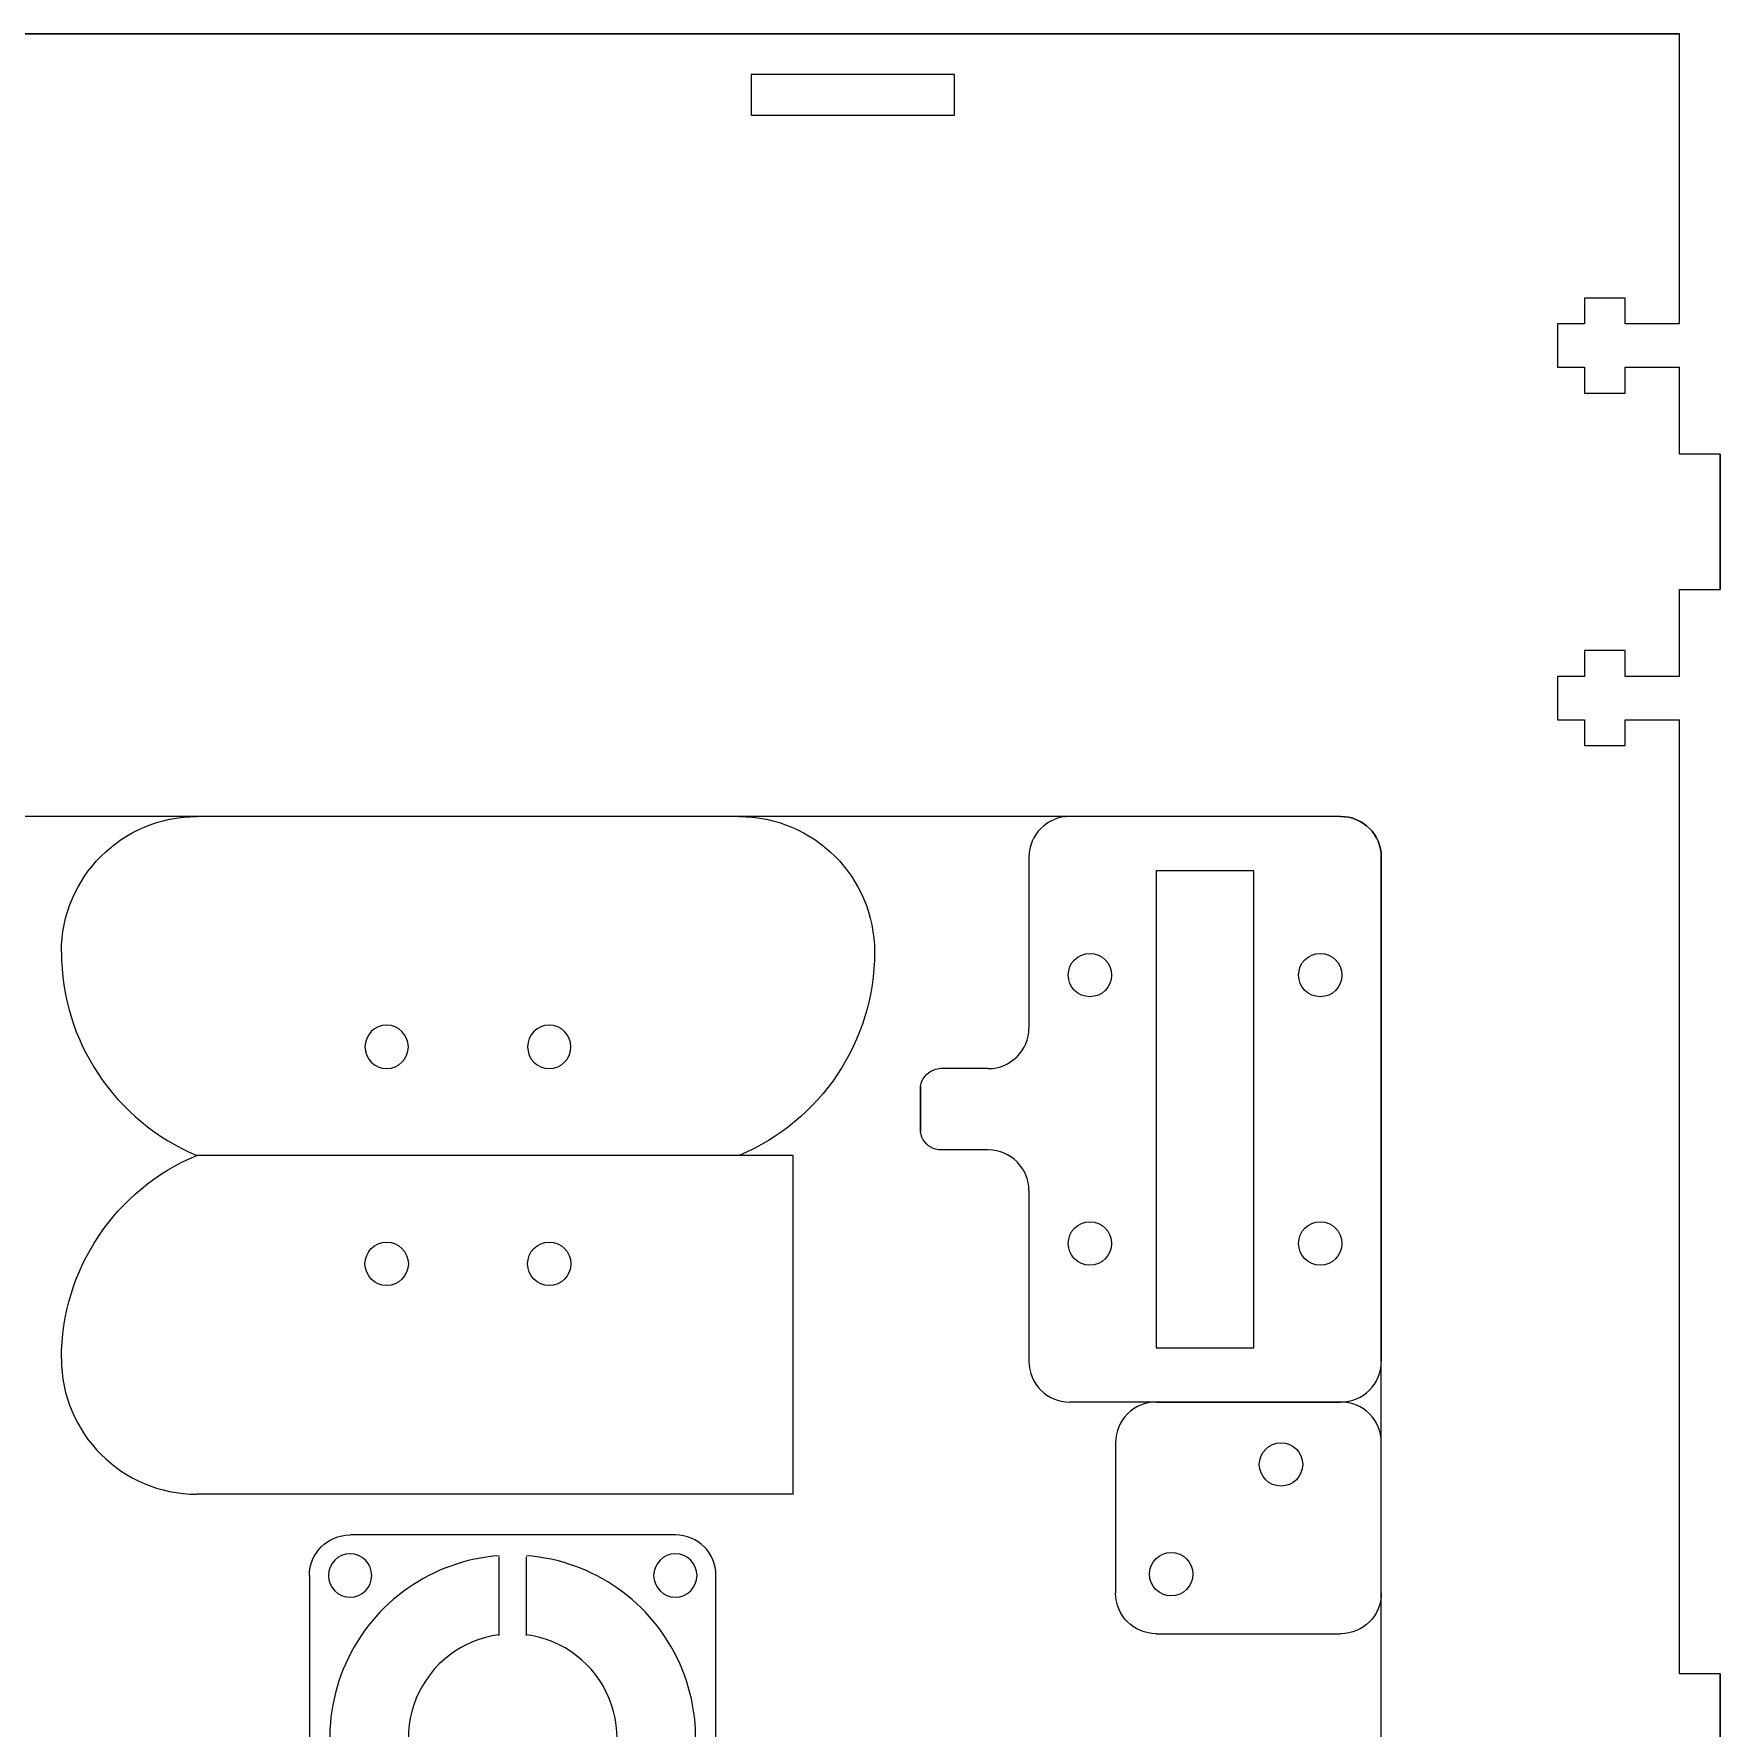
# Model space of a CAD drawing. Header units: millimetres. Extents: x -2 to 796, y -3 to 474.
# Drawn here: x 671 to 795.5, y 149 to 274 of the extents above; entities that cross this region are included whole.
import ezdxf

# ---------------------------------------------------------------- set-up
doc = ezdxf.new("R2010")
doc.units = ezdxf.units.MM
doc.layers.get('0').update_dxf_attribs({"color": 13, "true_color": 0xff5454})

# ---------------------------------------------------------------- blocks, each defined once
blk = doc.blocks.new('_#47')
for p, q in [((3, 3, 274), (200.01, 3, 274)), ((175.01, 3, 216.26), (53.01, 3, 216.26)), ((146.51, 3, 271), (131.51, 3, 271)), ((131.51, 3, 271), (131.51, 3, 268)), ((131.51, 3, 268), (146.51, 3, 268)), ((131.51, 0, 271), (131.51, 3, 271)), ((131.51, 0, 268), (131.51, 3, 268)), ((146.51, 3, 268), (146.51, 3, 271)), ((146.51, 0, 268), (146.51, 3, 268)), ((146.51, 0, 271), (146.51, 3, 271)), ((175.01, 0, 216.26), (175.01, 3, 216.26)), ((175.4, 0, 216.24), (175.4, 3, 216.24)), ((175.79, 0, 216.16), (175.79, 3, 216.16)), ((176.16, 0, 216.03), (176.16, 3, 216.03)), ((176.51, 0, 215.86), (176.51, 3, 215.86)), ((176.84, 0, 215.64), (176.84, 3, 215.64)), ((177.13, 0, 215.38), (177.13, 3, 215.38)), ((177.39, 0, 215.09), (177.39, 3, 215.09)), ((177.61, 0, 214.76), (177.61, 3, 214.76)), ((177.78, 0, 214.41), (177.78, 3, 214.41)), ((177.91, 0, 214.04), (177.91, 3, 214.04)), ((177.99, 0, 213.65), (177.99, 3, 213.65)), ((178.01, 3, 89.26), (178.01, 3, 213.26)), ((178.01, 0, 213.26), (178.01, 3, 213.26)), ((193.01, 3, 252.6), (191.01, 3, 252.6)), ((191.01, 3, 252.6), (191.01, 3, 249.4)), ((191.01, 3, 249.4), (193.01, 3, 249.4)), ((193.01, 3, 226.6), (191.01, 3, 226.6)), ((191.01, 3, 226.6), (191.01, 3, 223.4)), ((191.01, 3, 223.4), (193.01, 3, 223.4)), ((191.01, 0, 249.4), (191.01, 3, 249.4)), ((191.01, 0, 252.6), (191.01, 3, 252.6)), ((191.01, 0, 223.4), (191.01, 3, 223.4)), ((191.01, 0, 226.6), (191.01, 3, 226.6)), ((196.01, 3, 254.5), (193.01, 3, 254.5)), ((193.01, 3, 254.5), (193.01, 3, 252.6)), ((193.01, 3, 249.4), (193.01, 3, 247.5)), ((193.01, 3, 247.5), (196.01, 3, 247.5)), ((196.01, 3, 228.5), (193.01, 3, 228.5)), ((193.01, 3, 228.5), (193.01, 3, 226.6)), ((193.01, 3, 223.4), (193.01, 3, 221.5)), ((193.01, 3, 221.5), (196.01, 3, 221.5)), ((193.01, 0, 252.6), (193.01, 3, 252.6)), ((193.01, 0, 254.5), (193.01, 3, 254.5)), ((193.01, 0, 247.5), (193.01, 3, 247.5)), ((193.01, 0, 249.4), (193.01, 3, 249.4)), ((193.01, 0, 221.5), (193.01, 3, 221.5)), ((193.01, 0, 228.5), (193.01, 3, 228.5)), ((193.01, 0, 226.6), (193.01, 3, 226.6)), ((193.01, 0, 223.4), (193.01, 3, 223.4)), ((200.01, 3, 252.6), (196.01, 3, 252.6)), ((196.01, 3, 252.6), (196.01, 3, 254.5)), ((196.01, 3, 247.5), (196.01, 3, 249.4)), ((196.01, 3, 249.4), (200.01, 3, 249.4)), ((200.01, 3, 226.6), (196.01, 3, 226.6)), ((196.01, 3, 226.6), (196.01, 3, 228.5)), ((196.01, 3, 221.5), (196.01, 3, 223.4)), ((196.01, 3, 223.4), (200.01, 3, 223.4)), ((196.01, 0, 249.4), (196.01, 3, 249.4)), ((196.01, 0, 247.5), (196.01, 3, 247.5)), ((196.01, 0, 252.6), (196.01, 3, 252.6)), ((196.01, 0, 254.5), (196.01, 3, 254.5)), ((196.01, 0, 228.5), (196.01, 3, 228.5)), ((196.01, 0, 221.5), (196.01, 3, 221.5)), ((196.01, 0, 223.4), (196.01, 3, 223.4)), ((196.01, 0, 226.6), (196.01, 3, 226.6)), ((203.01, 3, 243), (200.01, 3, 243)), ((200.01, 0, 243), (200.01, 3, 243)), ((200.01, 3, 252.6), (200.01, 3, 274)), ((200.01, 3, 243), (200.01, 3, 249.4)), ((200.01, 3, 233), (203.01, 3, 233)), ((200.01, 3, 226.6), (200.01, 3, 233)), ((200.01, 3, 153), (200.01, 3, 223.4)), ((203.01, 3, 153), (200.01, 3, 153)), ((200.01, 0, 252.6), (200.01, 3, 252.6)), ((200.01, 0, 274), (200.01, 3, 274)), ((200.01, 0, 249.4), (200.01, 3, 249.4)), ((200.01, 0, 233), (200.01, 3, 233)), ((200.01, 0, 226.6), (200.01, 3, 226.6)), ((200.01, 0, 153), (200.01, 3, 153)), ((200.01, 0, 223.4), (200.01, 3, 223.4)), ((203.01, 0, 243), (203.01, 3, 243)), ((203.01, 0, 233), (203.01, 3, 233)), ((203.01, 3, 243), (203.01, 3, 233)), ((203.01, 3, 153), (203.01, 3, 138)), ((203.01, 0, 153), (203.01, 3, 153)), ((200.01, 0, 274), (3, 0, 274)), ((175.01, 0, 216.26), (53.01, 0, 216.26)), ((146.51, 0, 271), (131.51, 0, 271)), ((131.51, 0, 268), (146.51, 0, 268)), ((131.51, 0, 271), (131.51, 0, 268)), ((146.51, 0, 268), (146.51, 0, 271)), ((178.01, 0, 89.26), (178.01, 0, 213.26)), ((191.01, 0, 252.6), (191.01, 0, 249.4)), ((193.01, 0, 252.6), (191.01, 0, 252.6)), ((191.01, 0, 249.4), (193.01, 0, 249.4)), ((191.01, 0, 226.6), (191.01, 0, 223.4)), ((193.01, 0, 226.6), (191.01, 0, 226.6)), ((191.01, 0, 223.4), (193.01, 0, 223.4)), ((193.01, 0, 254.5), (193.01, 0, 252.6)), ((193.01, 0, 249.4), (193.01, 0, 247.5)), ((193.01, 0, 247.5), (196.01, 0, 247.5)), ((196.01, 0, 254.5), (193.01, 0, 254.5)), ((193.01, 0, 221.5), (196.01, 0, 221.5)), ((196.01, 0, 228.5), (193.01, 0, 228.5)), ((193.01, 0, 228.5), (193.01, 0, 226.6)), ((193.01, 0, 223.4), (193.01, 0, 221.5)), ((196.01, 0, 247.5), (196.01, 0, 249.4)), ((200.01, 0, 252.6), (196.01, 0, 252.6)), ((196.01, 0, 249.4), (200.01, 0, 249.4)), ((196.01, 0, 252.6), (196.01, 0, 254.5)), ((196.01, 0, 223.4), (200.01, 0, 223.4)), ((200.01, 0, 226.6), (196.01, 0, 226.6)), ((196.01, 0, 226.6), (196.01, 0, 228.5)), ((196.01, 0, 221.5), (196.01, 0, 223.4)), ((203.01, 0, 243), (200.01, 0, 243)), ((200.01, 0, 252.6), (200.01, 0, 274)), ((200.01, 0, 243), (200.01, 0, 249.4)), ((200.01, 0, 233), (203.01, 0, 233)), ((200.01, 0, 153), (200.01, 0, 223.4)), ((203.01, 0, 153), (200.01, 0, 153)), ((200.01, 0, 226.6), (200.01, 0, 233)), ((203.01, 0, 233), (203.01, 0, 243)), ((203.01, 0, 138), (203.01, 0, 153))]:
    blk.add_line(p, q)
at = {"extrusion": (0, 1, 0)}
for centre in [(-175.01, 213.26, 3), (-175.01, 213.26, 0)]:
    blk.add_arc(centre, 3, 90, 180, dxfattribs=at)
blk = doc.blocks.new('_#4')
for p, q in [((3, 25, 10), (0, 25, 10)), ((0, 25, 10), (0, 25, 50)), ((3, 25, 50), (0, 25, 50)), ((3, 25, 10), (3, 25, 50)), ((3, 24.32, 51.44), (0, 24.32, 51.44)), ((3, 24.32, 8.56), (0, 24.32, 8.56)), ((3, 23.5, 52.8), (0, 23.5, 52.8)), ((3, 23.5, 7.2), (0, 23.5, 7.2)), ((3, 22.55, 54.08), (0, 22.55, 54.08)), ((3, 22.55, 5.92), (0, 22.55, 5.92)), ((3, 21.47, 55.26), (0, 21.47, 55.26)), ((3, 21.47, 4.74), (0, 21.47, 4.74)), ((3, 20.29, 56.32), (0, 20.29, 56.32)), ((3, 20.29, 3.68), (0, 20.29, 3.68)), ((3, 19.01, 57.27), (0, 19.01, 57.27)), ((3, 19.01, 2.73), (0, 19.01, 2.73)), ((0, 18.6, 24), (3, 18.6, 24)), ((0, 18.6, 36), (3, 18.6, 36)), ((0, 18.55, 24.41), (3, 18.55, 24.41)), ((0, 18.55, 23.59), (3, 18.55, 23.59)), ((0, 18.55, 35.59), (3, 18.55, 35.59)), ((0, 18.55, 36.41), (3, 18.55, 36.41)), ((0, 18.39, 23.2), (3, 18.39, 23.2)), ((0, 18.39, 24.8), (3, 18.39, 24.8)), ((0, 18.39, 36.8), (3, 18.39, 36.8)), ((0, 18.39, 35.2), (3, 18.39, 35.2)), ((0, 18.13, 22.87), (3, 18.13, 22.87)), ((0, 18.13, 25.13), (3, 18.13, 25.13)), ((0, 18.13, 37.13), (3, 18.13, 37.13)), ((0, 18.13, 34.87), (3, 18.13, 34.87)), ((0, 17.8, 22.61), (3, 17.8, 22.61)), ((0, 17.8, 25.39), (3, 17.8, 25.39)), ((0, 17.8, 37.39), (3, 17.8, 37.39)), ((0, 17.8, 34.61), (3, 17.8, 34.61)), ((3, 17.65, 58.09), (0, 17.65, 58.09)), ((3, 17.65, 1.91), (0, 17.65, 1.91)), ((0, 17.41, 22.45), (3, 17.41, 22.45)), ((0, 17.41, 25.55), (3, 17.41, 25.55)), ((0, 17.41, 37.55), (3, 17.41, 37.55)), ((0, 17.41, 34.45), (3, 17.41, 34.45)), ((0, 17, 25.6), (3, 17, 25.6)), ((0, 17, 22.4), (3, 17, 22.4)), ((0, 17, 37.6), (3, 17, 37.6)), ((0, 17, 34.4), (3, 17, 34.4)), ((0, 16.59, 25.55), (3, 16.59, 25.55)), ((0, 16.59, 22.45), (3, 16.59, 22.45)), ((0, 16.59, 37.55), (3, 16.59, 37.55)), ((0, 16.59, 34.45), (3, 16.59, 34.45)), ((3, 16.21, 58.77), (0, 16.21, 58.77)), ((3, 16.21, 1.23), (0, 16.21, 1.23)), ((0, 16.2, 22.61), (3, 16.2, 22.61)), ((0, 16.2, 25.39), (3, 16.2, 25.39)), ((0, 16.2, 37.39), (3, 16.2, 37.39)), ((0, 16.2, 34.61), (3, 16.2, 34.61)), ((0, 15.87, 22.87), (3, 15.87, 22.87)), ((0, 15.87, 25.13), (3, 15.87, 25.13)), ((0, 15.87, 37.13), (3, 15.87, 37.13)), ((0, 15.87, 34.87), (3, 15.87, 34.87)), ((0, 15.61, 23.2), (3, 15.61, 23.2)), ((0, 15.61, 24.8), (3, 15.61, 24.8)), ((0, 15.61, 36.8), (3, 15.61, 36.8)), ((0, 15.61, 35.2), (3, 15.61, 35.2)), ((0, 15.45, 23.59), (3, 15.45, 23.59)), ((0, 15.45, 24.41), (3, 15.45, 24.41)), ((0, 15.45, 35.59), (3, 15.45, 35.59)), ((0, 15.45, 36.41), (3, 15.45, 36.41)), ((0, 15.4, 24), (3, 15.4, 24)), ((0, 15.4, 36), (3, 15.4, 36)), ((3, 14.71, 59.3), (0, 14.71, 59.3)), ((3, 14.71, 0.7), (0, 14.71, 0.7)), ((3, 13.16, 59.69), (0, 13.16, 59.69)), ((3, 13.16, 0.31), (0, 13.16, 0.31)), ((3, 11.59, 59.92), (0, 11.59, 59.92)), ((3, 11.59, 0.08), (0, 11.59, 0.08)), ((3, 10), (0, 10)), ((3, 10, 60), (0, 10, 60)), ((3, 8.69, 59.91), (0, 8.69, 59.91)), ((3, 8.69, 0.09), (0, 8.69, 0.09)), ((3, 7.41, 59.66), (0, 7.41, 59.66)), ((3, 7.41, 0.34), (0, 7.41, 0.34)), ((3, 6.17, 59.24), (0, 6.17, 59.24)), ((3, 6.17, 0.76), (0, 6.17, 0.76)), ((3, 5, 58.66), (0, 5, 58.66)), ((3, 5, 1.34), (0, 5, 1.34)), ((3, 3.91, 57.93), (0, 3.91, 57.93)), ((3, 3.91, 2.07), (0, 3.91, 2.07)), ((3, 2.93, 57.07), (0, 2.93, 57.07)), ((3, 2.93, 2.93), (0, 2.93, 2.93)), ((3, 2.07, 56.09), (0, 2.07, 56.09)), ((3, 2.07, 3.91), (0, 2.07, 3.91)), ((3, 1.34, 55), (0, 1.34, 55)), ((3, 1.34, 5), (0, 1.34, 5)), ((3, 0.76, 53.83), (0, 0.76, 53.83)), ((3, 0.76, 6.17), (0, 0.76, 6.17)), ((3, 0.34, 52.59), (0, 0.34, 52.59)), ((3, 0.34, 7.41), (0, 0.34, 7.41)), ((3, 0.09, 51.31), (0, 0.09, 51.31)), ((3, 0.09, 8.69), (0, 0.09, 8.69)), ((0, 0, 10), (0, 0, 50)), ((3, 0, 10), (0, 0, 10)), ((3, 0, 50), (0, 0, 50)), ((3, 0, 10), (3, 0, 50))]:
    blk.add_line(p, q)
at = {"extrusion": (1, 1.88692e-31, 7.0421e-31)}
for centre in [(17, 36), (17, 24)]:
    blk.add_circle(centre, 1.6, dxfattribs=at)
at = {"extrusion": (1, 0, 0)}
blk.add_circle((17, 24, 3), 1.6, dxfattribs=at)
at = {"extrusion": (1, 0, 7.5477e-31)}
blk.add_circle((17, 36, 3), 1.6, dxfattribs=at)
at = {"extrusion": (1, 0, 0)}
for centre, radius, start, end in [((10, 16.25), 16.25, 270, 337.3801), ((10, 16.25, 3), 16.25, 270, 337.3801), ((10, 10), 10, 180, 270), ((10, 50), 10, 90, 180), ((10, 50, 3), 10, 90, 180), ((10, 10, 3), 10, 180, 270)]:
    blk.add_arc(centre, radius, start, end, dxfattribs=at)
at = {"extrusion": (-1, 0, 0)}
for centre in [(-10, 43.75), (-10, 43.75, -3)]:
    blk.add_arc(centre, 16.25, 90, 157.3801, dxfattribs=at)
blk = doc.blocks.new('_#19')
for p, q in [((3, 25, 44), (0, 25, 44)), ((0, 0), (0, 25)), ((3, 25), (0, 25)), ((0, 25), (0, 25, 44)), ((3, 0), (3, 25)), ((3, 25), (3, 25, 44)), ((3, 24.32, 45.44), (0, 24.32, 45.44)), ((3, 23.5, 46.8), (0, 23.5, 46.8)), ((3, 22.55, 48.08), (0, 22.55, 48.08)), ((3, 21.47, 49.26), (0, 21.47, 49.26)), ((3, 20.29, 50.32), (0, 20.29, 50.32)), ((3, 19.01, 51.27), (0, 19.01, 51.27)), ((0, 18.6, 30), (3, 18.6, 30)), ((0, 18.6, 18), (3, 18.6, 18)), ((0, 18.55, 30.41), (3, 18.55, 30.41)), ((0, 18.55, 29.59), (3, 18.55, 29.59)), ((0, 18.55, 17.59), (3, 18.55, 17.59)), ((0, 18.55, 18.41), (3, 18.55, 18.41)), ((0, 18.39, 30.8), (3, 18.39, 30.8)), ((0, 18.39, 29.2), (3, 18.39, 29.2)), ((0, 18.39, 17.2), (3, 18.39, 17.2)), ((0, 18.39, 18.8), (3, 18.39, 18.8)), ((0, 18.13, 31.13), (3, 18.13, 31.13)), ((0, 18.13, 28.87), (3, 18.13, 28.87)), ((0, 18.13, 16.87), (3, 18.13, 16.87)), ((0, 18.13, 19.13), (3, 18.13, 19.13)), ((0, 17.8, 31.39), (3, 17.8, 31.39)), ((0, 17.8, 28.61), (3, 17.8, 28.61)), ((0, 17.8, 16.61), (3, 17.8, 16.61)), ((0, 17.8, 19.39), (3, 17.8, 19.39)), ((3, 17.65, 52.09), (0, 17.65, 52.09)), ((0, 17.41, 31.55), (3, 17.41, 31.55)), ((0, 17.41, 28.45), (3, 17.41, 28.45)), ((0, 17.41, 16.45), (3, 17.41, 16.45)), ((0, 17.41, 19.55), (3, 17.41, 19.55)), ((0, 17, 31.6), (3, 17, 31.6)), ((0, 17, 28.4), (3, 17, 28.4)), ((0, 17, 19.6), (3, 17, 19.6)), ((0, 17, 16.4), (3, 17, 16.4)), ((0, 16.59, 28.45), (3, 16.59, 28.45)), ((0, 16.59, 31.55), (3, 16.59, 31.55)), ((0, 16.59, 16.45), (3, 16.59, 16.45)), ((0, 16.59, 19.55), (3, 16.59, 19.55)), ((3, 16.21, 52.77), (0, 16.21, 52.77)), ((0, 16.2, 31.39), (3, 16.2, 31.39)), ((0, 16.2, 28.61), (3, 16.2, 28.61)), ((0, 16.2, 16.61), (3, 16.2, 16.61)), ((0, 16.2, 19.39), (3, 16.2, 19.39)), ((0, 15.87, 31.13), (3, 15.87, 31.13)), ((0, 15.87, 28.87), (3, 15.87, 28.87)), ((0, 15.87, 16.87), (3, 15.87, 16.87)), ((0, 15.87, 19.13), (3, 15.87, 19.13)), ((0, 15.61, 30.8), (3, 15.61, 30.8)), ((0, 15.61, 29.2), (3, 15.61, 29.2)), ((0, 15.61, 17.2), (3, 15.61, 17.2)), ((0, 15.61, 18.8), (3, 15.61, 18.8)), ((0, 15.45, 29.59), (3, 15.45, 29.59)), ((0, 15.45, 30.41), (3, 15.45, 30.41)), ((0, 15.45, 18.41), (3, 15.45, 18.41)), ((0, 15.45, 17.59), (3, 15.45, 17.59)), ((0, 15.4, 30), (3, 15.4, 30)), ((0, 15.4, 18), (3, 15.4, 18)), ((3, 14.71, 53.3), (0, 14.71, 53.3)), ((3, 13.16, 53.69), (0, 13.16, 53.69)), ((3, 11.59, 53.92), (0, 11.59, 53.92)), ((3, 10, 54), (0, 10, 54)), ((3, 8.69, 53.91), (0, 8.69, 53.91)), ((3, 7.41, 53.66), (0, 7.41, 53.66)), ((3, 6.17, 53.24), (0, 6.17, 53.24)), ((3, 5, 52.66), (0, 5, 52.66)), ((3, 3.91, 51.93), (0, 3.91, 51.93)), ((3, 2.93, 51.07), (0, 2.93, 51.07)), ((3, 2.07, 50.09), (0, 2.07, 50.09)), ((3, 1.34, 49), (0, 1.34, 49)), ((3, 0.76, 47.83), (0, 0.76, 47.83)), ((3, 0.34, 46.59), (0, 0.34, 46.59)), ((3, 0.09, 45.31), (0, 0.09, 45.31)), ((3, 0, 44), (0, 0, 44)), ((0, 0), (3, 0)), ((0, 0), (0, 0, 44)), ((3, 0), (3, 0, 44))]:
    blk.add_line(p, q)
at = {"extrusion": (1, 0, 0)}
for centre in [(17, 18), (17, 30), (17, 30, 3), (17, 18, 3)]:
    blk.add_circle(centre, 1.6, dxfattribs=at)
at = {"extrusion": (-1, 0, 0)}
for centre in [(-10, 37.75), (-10, 37.75, -3)]:
    blk.add_arc(centre, 16.25, 90, 157.3801, dxfattribs=at)
at = {"extrusion": (1, 0, 0)}
for centre in [(10, 44), (10, 44, 3)]:
    blk.add_arc(centre, 10, 90, 180, dxfattribs=at)
blk = doc.blocks.new('_#42')
for p, q in [((1.17, 16.48), (1.17, 16.48, 3)), ((1.5, 16.7), (1.5, 16.7, 3)), ((1.85, 16.87), (1.85, 16.87, 3)), ((2.22, 17), (2.22, 17, 3)), ((2.61, 17.07), (2.61, 17.07, 3)), ((3, 17.1, 3), (16.6, 17.1, 3)), ((3, 17.1), (16.6, 17.1)), ((3, 17.1), (3, 17.1, 3)), ((16.6, 17.1), (16.6, 17.1, 3)), ((16.99, 17.07), (16.99, 17.07, 3)), ((17.38, 17), (17.38, 17, 3)), ((17.75, 16.87), (17.75, 16.87, 3)), ((18.1, 16.7), (18.1, 16.7, 3)), ((18.43, 16.48), (18.43, 16.48, 3)), ((0.23, 15.25), (0.23, 15.25, 3)), ((0.4, 15.6), (0.4, 15.6, 3)), ((0.62, 15.93), (0.62, 15.93, 3)), ((0.88, 16.22), (0.88, 16.22, 3)), ((18.72, 16.22), (18.72, 16.22, 3)), ((18.98, 15.93), (18.98, 15.93, 3)), ((19.2, 15.6), (19.2, 15.6, 3)), ((19.37, 15.25), (19.37, 15.25, 3)), ((0, 14.1, 3), (0, 3, 3)), ((0, 14.1), (0, 14.1, 3)), ((0, 14.1), (0, 3)), ((0.03, 14.49), (0.03, 14.49, 3)), ((0.1, 14.88), (0.1, 14.88, 3)), ((11.4, 13.89), (11.4, 13.89, 3)), ((11.79, 14.05), (11.79, 14.05, 3)), ((12.2, 14.1), (12.2, 14.1, 3)), ((12.61, 14.05), (12.61, 14.05, 3)), ((13, 13.89), (13, 13.89, 3)), ((19.5, 14.88), (19.5, 14.88, 3)), ((19.57, 14.49), (19.57, 14.49, 3)), ((19.6, 3, 3), (19.6, 14.1, 3)), ((19.6, 3), (19.6, 14.1)), ((19.6, 14.1), (19.6, 14.1, 3)), ((10.6, 12.5), (10.6, 12.5, 3)), ((10.65, 12.91), (10.65, 12.91, 3)), ((10.81, 13.3), (10.81, 13.3, 3)), ((11.07, 13.63), (11.07, 13.63, 3)), ((13.33, 13.63), (13.33, 13.63, 3)), ((13.59, 13.3), (13.59, 13.3, 3)), ((13.75, 12.91), (13.75, 12.91, 3)), ((13.8, 12.5), (13.8, 12.5, 3)), ((10.65, 12.09), (10.65, 12.09, 3)), ((10.81, 11.7), (10.81, 11.7, 3)), ((11.07, 11.37), (11.07, 11.37, 3)), ((13.33, 11.37), (13.33, 11.37, 3)), ((13.59, 11.7), (13.59, 11.7, 3)), ((13.75, 12.09), (13.75, 12.09, 3)), ((11.4, 11.11), (11.4, 11.11, 3)), ((11.79, 10.95), (11.79, 10.95, 3)), ((12.2, 10.9), (12.2, 10.9, 3)), ((12.61, 10.95), (12.61, 10.95, 3)), ((13, 11.11), (13, 11.11, 3)), ((2.71, 5.2), (2.71, 5.2, 3)), ((2.97, 5.53), (2.97, 5.53, 3)), ((3.3, 5.79), (3.3, 5.79, 3)), ((3.69, 5.95), (3.69, 5.95, 3)), ((4.1, 6), (4.1, 6, 3)), ((4.51, 5.95), (4.51, 5.95, 3)), ((4.9, 5.79), (4.9, 5.79, 3)), ((5.23, 5.53), (5.23, 5.53, 3)), ((5.49, 5.2), (5.49, 5.2, 3)), ((2.5, 4.4), (2.5, 4.4, 3)), ((2.55, 4.81), (2.55, 4.81, 3)), ((2.55, 3.99), (2.55, 3.99, 3)), ((5.65, 4.81), (5.65, 4.81, 3)), ((5.65, 3.99), (5.65, 3.99, 3)), ((5.7, 4.4), (5.7, 4.4, 3)), ((0, 3), (0, 3, 3)), ((0.03, 2.61), (0.03, 2.61, 3)), ((2.71, 3.6), (2.71, 3.6, 3)), ((2.97, 3.27), (2.97, 3.27, 3)), ((3.3, 3.01), (3.3, 3.01, 3)), ((3.69, 2.85), (3.69, 2.85, 3)), ((4.1, 2.8), (4.1, 2.8, 3)), ((4.51, 2.85), (4.51, 2.85, 3)), ((4.9, 3.01), (4.9, 3.01, 3)), ((5.23, 3.27), (5.23, 3.27, 3)), ((5.49, 3.6), (5.49, 3.6, 3)), ((19.57, 2.61), (19.57, 2.61, 3)), ((19.6, 3), (19.6, 3, 3)), ((0.1, 2.22), (0.1, 2.22, 3)), ((0.23, 1.85), (0.23, 1.85, 3)), ((0.4, 1.5), (0.4, 1.5, 3)), ((19.2, 1.5), (19.2, 1.5, 3)), ((19.37, 1.85), (19.37, 1.85, 3)), ((19.5, 2.22), (19.5, 2.22, 3)), ((0.62, 1.17), (0.62, 1.17, 3)), ((0.88, 0.88), (0.88, 0.88, 3)), ((1.17, 0.62), (1.17, 0.62, 3)), ((1.5, 0.4), (1.5, 0.4, 3)), ((1.85, 0.23), (1.85, 0.23, 3)), ((2.22, 0.1), (2.22, 0.1, 3)), ((2.61, 0.03), (2.61, 0.03, 3)), ((3, 0, 3), (16.6, 0, 3)), ((3, 0), (3, 0, 3)), ((3, 0), (16.6, 0)), ((16.6, 0), (16.6, 0, 3)), ((16.99, 0.03), (16.99, 0.03, 3)), ((17.38, 0.1), (17.38, 0.1, 3)), ((17.75, 0.23), (17.75, 0.23, 3)), ((18.1, 0.4), (18.1, 0.4, 3)), ((18.43, 0.62), (18.43, 0.62, 3)), ((18.72, 0.88), (18.72, 0.88, 3)), ((18.98, 1.17), (18.98, 1.17, 3))]:
    blk.add_line(p, q)
for centre in [(12.2, 12.5, 3), (12.2, 12.5), (4.1, 4.4), (4.1, 4.4, 3)]:
    blk.add_circle(centre, 1.6)
for centre, start, end in [((3, 14.1, 3), 90, 180), ((3, 14.1), 90, 180), ((16.6, 14.1, 3), 360, 90), ((16.6, 14.1), 360, 90)]:
    blk.add_arc(centre, 3, start, end)
at = {"extrusion": (0, 0, -1)}
for centre, start, end in [((-3, 3), 270, 0), ((-3, 3, -3), 270, 0), ((-16.6, 3, -3), 180, 270), ((-16.6, 3), 180, 270)]:
    blk.add_arc(centre, 3, start, end, dxfattribs=at)
blk = doc.blocks.new('_#37')
for p, q in [((9.17, 42.58, 3), (9.17, 42.58)), ((9.5, 42.8, 3), (9.5, 42.8)), ((9.85, 42.97, 3), (9.85, 42.97)), ((10.22, 43.1, 3), (10.22, 43.1)), ((10.61, 43.17, 3), (10.61, 43.17)), ((31, 43.2), (11, 43.2)), ((11, 43.2, 3), (11, 43.2)), ((31, 43.2, 3), (11, 43.2, 3)), ((31, 43.2, 3), (31, 43.2)), ((31.39, 43.17, 3), (31.39, 43.17)), ((31.78, 43.1, 3), (31.78, 43.1)), ((32.15, 42.97, 3), (32.15, 42.97)), ((32.5, 42.8, 3), (32.5, 42.8)), ((32.83, 42.58, 3), (32.83, 42.58)), ((8.23, 41.35, 3), (8.23, 41.35)), ((8.4, 41.7, 3), (8.4, 41.7)), ((8.62, 42.03, 3), (8.62, 42.03)), ((8.88, 42.32, 3), (8.88, 42.32)), ((33.12, 42.32, 3), (33.12, 42.32)), ((33.38, 42.03, 3), (33.38, 42.03)), ((33.6, 41.7, 3), (33.6, 41.7)), ((33.77, 41.35, 3), (33.77, 41.35)), ((8, 40.2, 3), (8, 40.2)), ((8, 40.2), (8, 27.6)), ((8, 40.2, 3), (8, 27.6, 3)), ((8.03, 40.59, 3), (8.03, 40.59)), ((8.1, 40.98, 3), (8.1, 40.98)), ((33.9, 40.98, 3), (33.9, 40.98)), ((33.97, 40.59, 3), (33.97, 40.59)), ((34, 3), (34, 40.2)), ((34, 40.2, 3), (34, 40.2)), ((34, 40.2, 3), (34, 3, 3)), ((17.4, 39.2), (17.4, 4)), ((17.4, 39.2), (17.4, 39.2, 3)), ((17.4, 39.2, 3), (17.4, 4, 3)), ((24.6, 39.2), (17.4, 39.2)), ((24.6, 39.2, 3), (17.4, 39.2, 3)), ((24.6, 4), (24.6, 39.2)), ((24.6, 4, 3), (24.6, 39.2, 3)), ((24.6, 39.2), (24.6, 39.2, 3)), ((11.37, 32.63), (11.37, 32.63, 3)), ((11.7, 32.89), (11.7, 32.89, 3)), ((12.09, 33.05), (12.09, 33.05, 3)), ((12.5, 33.1), (12.5, 33.1, 3)), ((12.91, 33.05), (12.91, 33.05, 3)), ((13.3, 32.89), (13.3, 32.89, 3)), ((13.63, 32.63), (13.63, 32.63, 3)), ((28.37, 32.63), (28.37, 32.63, 3)), ((28.7, 32.89), (28.7, 32.89, 3)), ((29.09, 33.05), (29.09, 33.05, 3)), ((29.5, 33.1), (29.5, 33.1, 3)), ((29.91, 33.05), (29.91, 33.05, 3)), ((30.3, 32.89), (30.3, 32.89, 3)), ((30.63, 32.63), (30.63, 32.63, 3)), ((10.9, 31.5), (10.9, 31.5, 3)), ((10.95, 31.91), (10.95, 31.91, 3)), ((11.11, 32.3), (11.11, 32.3, 3)), ((13.89, 32.3), (13.89, 32.3, 3)), ((14.05, 31.91), (14.05, 31.91, 3)), ((14.1, 31.5), (14.1, 31.5, 3)), ((27.9, 31.5), (27.9, 31.5, 3)), ((27.95, 31.91), (27.95, 31.91, 3)), ((28.11, 32.3), (28.11, 32.3, 3)), ((30.89, 32.3), (30.89, 32.3, 3)), ((31.05, 31.91), (31.05, 31.91, 3)), ((31.1, 31.5), (31.1, 31.5, 3)), ((10.95, 31.09), (10.95, 31.09, 3)), ((11.11, 30.7), (11.11, 30.7, 3)), ((11.37, 30.37), (11.37, 30.37, 3)), ((11.7, 30.11), (11.7, 30.11, 3)), ((13.3, 30.11), (13.3, 30.11, 3)), ((13.63, 30.37), (13.63, 30.37, 3)), ((13.89, 30.7), (13.89, 30.7, 3)), ((14.05, 31.09), (14.05, 31.09, 3)), ((27.95, 31.09), (27.95, 31.09, 3)), ((28.11, 30.7), (28.11, 30.7, 3)), ((28.37, 30.37), (28.37, 30.37, 3)), ((28.7, 30.11), (28.7, 30.11, 3)), ((30.3, 30.11), (30.3, 30.11, 3)), ((30.63, 30.37), (30.63, 30.37, 3)), ((30.89, 30.7), (30.89, 30.7, 3)), ((31.05, 31.09), (31.05, 31.09, 3)), ((12.09, 29.95), (12.09, 29.95, 3)), ((12.5, 29.9), (12.5, 29.9, 3)), ((12.91, 29.95), (12.91, 29.95, 3)), ((29.09, 29.95), (29.09, 29.95, 3)), ((29.5, 29.9), (29.5, 29.9, 3)), ((29.91, 29.95), (29.91, 29.95, 3)), ((8, 27.6, 3), (8, 27.6)), ((7.77, 26.45, 3), (7.77, 26.45)), ((7.9, 26.82, 3), (7.9, 26.82)), ((7.97, 27.21, 3), (7.97, 27.21)), ((6.5, 25, 3), (6.5, 25)), ((6.83, 25.22, 3), (6.83, 25.22)), ((7.12, 25.48, 3), (7.12, 25.48)), ((7.38, 25.77, 3), (7.38, 25.77)), ((7.6, 26.1, 3), (7.6, 26.1)), ((0.11, 23.67, 3), (0.2, 23.85, 3)), ((0.11, 23.67), (0.2, 23.85)), ((0.2, 23.85, 3), (0.31, 24.01, 3)), ((0.2, 23.85), (0.31, 24.01)), ((0.2, 23.85, 3), (0.2, 23.85)), ((0.31, 24.01, 3), (0.44, 24.16, 3)), ((0.31, 24.01), (0.44, 24.16)), ((0.31, 24.01, 3), (0.31, 24.01)), ((0.44, 24.16, 3), (0.59, 24.29, 3)), ((0.44, 24.16), (0.59, 24.29)), ((0.44, 24.16, 3), (0.44, 24.16)), ((0.59, 24.29, 3), (0.75, 24.4, 3)), ((0.59, 24.29), (0.75, 24.4)), ((0.59, 24.29, 3), (0.59, 24.29)), ((0.75, 24.4, 3), (0.93, 24.49, 3)), ((0.75, 24.4), (0.93, 24.49)), ((0.75, 24.4, 3), (0.75, 24.4)), ((0.93, 24.49, 3), (1.11, 24.55, 3)), ((0.93, 24.49), (1.11, 24.55)), ((0.93, 24.49, 3), (0.93, 24.49)), ((1.11, 24.55, 3), (1.3, 24.59, 3)), ((1.11, 24.55), (1.3, 24.59)), ((1.11, 24.55, 3), (1.11, 24.55)), ((1.5, 24.6, 3), (1.3, 24.59, 3)), ((1.5, 24.6), (1.3, 24.59)), ((1.3, 24.59, 3), (1.3, 24.59)), ((5, 24.6, 3), (1.5, 24.6, 3)), ((1.5, 24.6, 3), (1.5, 24.6)), ((5, 24.6), (1.5, 24.6)), ((5, 24.6, 3), (5, 24.6)), ((5.39, 24.63, 3), (5.39, 24.63)), ((5.78, 24.7, 3), (5.78, 24.7)), ((6.15, 24.83, 3), (6.15, 24.83)), ((0.01, 23.3, 3), (0, 23.1, 3)), ((0, 23.1, 3), (0, 20.1, 3)), ((0.01, 23.3, 3), (0.05, 23.49, 3)), ((0.01, 23.3), (0.05, 23.49)), ((0.01, 23.3, 3), (0.01, 23.3)), ((0.01, 19.9), (0.01, 23.3)), ((0.05, 23.49, 3), (0.11, 23.67, 3)), ((0.05, 23.49), (0.11, 23.67)), ((0.05, 23.49, 3), (0.05, 23.49)), ((0.11, 23.67, 3), (0.11, 23.67)), ((0, 20.1, 3), (0.01, 19.9, 3)), ((0.05, 19.71, 3), (0.01, 19.9, 3)), ((0.01, 19.9, 3), (0.01, 19.9)), ((0.05, 19.71), (0.01, 19.9)), ((0.11, 19.53, 3), (0.05, 19.71, 3)), ((0.05, 19.71, 3), (0.05, 19.71)), ((0.11, 19.53), (0.05, 19.71)), ((0.2, 19.35, 3), (0.11, 19.53, 3)), ((0.11, 19.53, 3), (0.11, 19.53)), ((0.2, 19.35), (0.11, 19.53)), ((0.31, 19.19, 3), (0.2, 19.35, 3)), ((0.2, 19.35, 3), (0.2, 19.35)), ((0.31, 19.19), (0.2, 19.35)), ((0.44, 19.04, 3), (0.31, 19.19, 3)), ((0.31, 19.19, 3), (0.31, 19.19)), ((0.44, 19.04), (0.31, 19.19)), ((0.59, 18.91, 3), (0.44, 19.04, 3)), ((0.44, 19.04, 3), (0.44, 19.04)), ((0.59, 18.91), (0.44, 19.04)), ((0.75, 18.8, 3), (0.59, 18.91, 3)), ((0.59, 18.91, 3), (0.59, 18.91)), ((0.75, 18.8), (0.59, 18.91)), ((0.93, 18.71, 3), (0.75, 18.8, 3)), ((0.75, 18.8, 3), (0.75, 18.8)), ((0.93, 18.71), (0.75, 18.8)), ((1.11, 18.65, 3), (0.93, 18.71, 3)), ((0.93, 18.71, 3), (0.93, 18.71)), ((1.11, 18.65), (0.93, 18.71)), ((1.3, 18.61, 3), (1.11, 18.65, 3)), ((1.11, 18.65, 3), (1.11, 18.65)), ((1.3, 18.61), (1.11, 18.65)), ((1.5, 18.6, 3), (1.3, 18.61, 3)), ((1.3, 18.61, 3), (1.3, 18.61)), ((1.5, 18.61), (1.3, 18.61)), ((1.5, 18.6, 3), (1.5, 18.61)), ((5, 18.6), (1.5, 18.61)), ((5, 18.6, 3), (1.5, 18.6, 3)), ((5, 18.6, 3), (5, 18.6)), ((5.39, 18.57, 3), (5.39, 18.57)), ((5.78, 18.5, 3), (5.78, 18.5)), ((6.15, 18.37, 3), (6.15, 18.37)), ((6.5, 18.2, 3), (6.5, 18.2)), ((6.83, 17.98, 3), (6.83, 17.98)), ((7.12, 17.72, 3), (7.12, 17.72)), ((7.38, 17.43, 3), (7.38, 17.43)), ((7.6, 17.1, 3), (7.6, 17.1)), ((7.77, 16.75, 3), (7.77, 16.75)), ((7.9, 16.38, 3), (7.9, 16.38)), ((7.97, 15.99, 3), (7.97, 15.99)), ((8, 15.6, 3), (8, 15.6)), ((8, 15.6, 3), (8, 3, 3)), ((8, 15.6), (8, 3)), ((11.11, 12.5), (11.11, 12.5, 3)), ((11.37, 12.83), (11.37, 12.83, 3)), ((11.7, 13.09), (11.7, 13.09, 3)), ((12.09, 13.25), (12.09, 13.25, 3)), ((12.5, 13.3), (12.5, 13.3, 3)), ((12.91, 13.25), (12.91, 13.25, 3)), ((13.3, 13.09), (13.3, 13.09, 3)), ((13.63, 12.83), (13.63, 12.83, 3)), ((13.89, 12.5), (13.89, 12.5, 3)), ((28.11, 12.5), (28.11, 12.5, 3)), ((28.37, 12.83), (28.37, 12.83, 3)), ((28.7, 13.09), (28.7, 13.09, 3)), ((29.09, 13.25), (29.09, 13.25, 3)), ((29.5, 13.3), (29.5, 13.3, 3)), ((29.91, 13.25), (29.91, 13.25, 3)), ((30.3, 13.09), (30.3, 13.09, 3)), ((30.63, 12.83), (30.63, 12.83, 3)), ((30.89, 12.5), (30.89, 12.5, 3)), ((10.9, 11.7), (10.9, 11.7, 3)), ((10.95, 12.11), (10.95, 12.11, 3)), ((10.95, 11.29), (10.95, 11.29, 3)), ((14.05, 12.11), (14.05, 12.11, 3)), ((14.05, 11.29), (14.05, 11.29, 3)), ((14.1, 11.7), (14.1, 11.7, 3)), ((27.9, 11.7), (27.9, 11.7, 3)), ((27.95, 12.11), (27.95, 12.11, 3)), ((27.95, 11.29), (27.95, 11.29, 3)), ((31.05, 12.11), (31.05, 12.11, 3)), ((31.05, 11.29), (31.05, 11.29, 3)), ((31.1, 11.7), (31.1, 11.7, 3)), ((11.11, 10.9), (11.11, 10.9, 3)), ((11.37, 10.57), (11.37, 10.57, 3)), ((11.7, 10.31), (11.7, 10.31, 3)), ((12.09, 10.15), (12.09, 10.15, 3)), ((12.5, 10.1), (12.5, 10.1, 3)), ((12.91, 10.15), (12.91, 10.15, 3)), ((13.3, 10.31), (13.3, 10.31, 3)), ((13.63, 10.57), (13.63, 10.57, 3)), ((13.89, 10.9), (13.89, 10.9, 3)), ((28.11, 10.9), (28.11, 10.9, 3)), ((28.37, 10.57), (28.37, 10.57, 3)), ((28.7, 10.31), (28.7, 10.31, 3)), ((29.09, 10.15), (29.09, 10.15, 3)), ((29.5, 10.1), (29.5, 10.1, 3)), ((29.91, 10.15), (29.91, 10.15, 3)), ((30.3, 10.31), (30.3, 10.31, 3)), ((30.63, 10.57), (30.63, 10.57, 3)), ((30.89, 10.9), (30.89, 10.9, 3)), ((17.4, 4), (17.4, 4, 3)), ((17.4, 4), (24.6, 4)), ((17.4, 4, 3), (24.6, 4, 3)), ((24.6, 4), (24.6, 4, 3)), ((8, 3, 3), (8, 3)), ((8.03, 2.61, 3), (8.03, 2.61)), ((33.97, 2.61, 3), (33.97, 2.61)), ((34, 3, 3), (34, 3)), ((8.1, 2.22, 3), (8.1, 2.22)), ((8.23, 1.85, 3), (8.23, 1.85)), ((8.4, 1.5, 3), (8.4, 1.5)), ((33.6, 1.5, 3), (33.6, 1.5)), ((33.77, 1.85, 3), (33.77, 1.85)), ((33.9, 2.22, 3), (33.9, 2.22)), ((8.62, 1.17, 3), (8.62, 1.17)), ((8.88, 0.88, 3), (8.88, 0.88)), ((9.17, 0.62, 3), (9.17, 0.62)), ((9.5, 0.4, 3), (9.5, 0.4)), ((9.85, 0.23, 3), (9.85, 0.23)), ((10.22, 0.1, 3), (10.22, 0.1)), ((10.61, 0.03, 3), (10.61, 0.03)), ((11, 0, 3), (11, 0)), ((31, 0), (11, 0)), ((31, 0, 3), (11, 0, 3)), ((31, 0, 3), (31, 0)), ((31.39, 0.03, 3), (31.39, 0.03)), ((31.78, 0.1, 3), (31.78, 0.1)), ((32.15, 0.23, 3), (32.15, 0.23)), ((32.5, 0.4, 3), (32.5, 0.4)), ((32.83, 0.62, 3), (32.83, 0.62)), ((33.12, 0.88, 3), (33.12, 0.88)), ((33.38, 1.17, 3), (33.38, 1.17))]:
    blk.add_line(p, q)
for centre in [(12.5, 31.5), (12.5, 31.5, 3), (29.5, 31.5), (29.5, 31.5, 3), (12.5, 11.7), (12.5, 11.7, 3), (29.5, 11.7), (29.5, 11.7, 3)]:
    blk.add_circle(centre, 1.6)
for centre, start, end in [((11, 40.2, 3), 90, 180), ((11, 40.2), 90, 180), ((31, 40.2, 3), 0, 90), ((31, 40.2), 0, 90), ((5, 27.6, 3), 270, 0), ((5, 27.6), 270, 0), ((5, 15.6, 3), 0, 90), ((5, 15.6), 0, 90), ((11, 3, 3), 180, 270), ((11, 3), 180, 270), ((31, 3, 3), 270, 0), ((31, 3), 270, 0)]:
    blk.add_arc(centre, 3, start, end)
blk = doc.blocks.new('_#58')
for p, q in [((0, 3, 27), (0, 3, 3)), ((0, 0, 3), (0, 3, 3)), ((0, 0, 27), (0, 3, 27)), ((0.03, 0, 2.61), (0.03, 3, 2.61)), ((0.03, 0, 27.39), (0.03, 3, 27.39)), ((0.1, 0, 2.22), (0.1, 3, 2.22)), ((0.1, 0, 27.78), (0.1, 3, 27.78)), ((0.23, 0, 1.85), (0.23, 3, 1.85)), ((0.23, 0, 28.15), (0.23, 3, 28.15)), ((0.4, 0, 1.5), (0.4, 3, 1.5)), ((0.4, 0, 28.5), (0.4, 3, 28.5)), ((0.62, 0, 1.17), (0.62, 3, 1.17)), ((0.62, 0, 28.83), (0.62, 3, 28.83)), ((0.88, 0, 0.88), (0.88, 3, 0.88)), ((0.88, 0, 29.12), (0.88, 3, 29.12)), ((1.17, 0, 0.62), (1.17, 3, 0.62)), ((1.17, 0, 29.38), (1.17, 3, 29.38)), ((1.4, 0, 27), (1.4, 3, 27)), ((1.41, 0, 3.13), (1.41, 3, 3.13)), ((1.43, 0, 2.71), (1.43, 3, 2.71)), ((1.45, 0, 27.41), (1.45, 3, 27.41)), ((1.45, 0, 26.59), (1.45, 3, 26.59)), ((1.49, 0, 3.54), (1.49, 3, 3.54)), ((1.5, 0, 0.4), (1.5, 3, 0.4)), ((1.5, 0, 29.6), (1.5, 3, 29.6)), ((1.5, 3, 15), (1.5, 0, 15)), ((1.56, 0, 2.31), (1.56, 3, 2.31)), ((1.61, 0, 27.8), (1.61, 3, 27.8)), ((1.61, 0, 26.2), (1.61, 3, 26.2)), ((1.68, 0, 3.91), (1.68, 3, 3.91)), ((1.78, 0, 1.96), (1.78, 3, 1.96)), ((1.85, 0, 0.23), (1.85, 3, 0.23)), ((1.85, 0, 29.77), (1.85, 3, 29.77)), ((1.87, 0, 28.13), (1.87, 3, 28.13)), ((1.87, 0, 25.87), (1.87, 3, 25.87)), ((1.96, 0, 4.22), (1.96, 3, 4.22)), ((1.96, 3, 11.51), (1.96, 0, 11.51)), ((1.96, 3, 18.49), (1.96, 0, 18.49)), ((2.09, 0, 1.68), (2.09, 3, 1.68)), ((2.2, 0, 28.39), (2.2, 3, 28.39)), ((2.2, 0, 25.61), (2.2, 3, 25.61)), ((2.22, 0, 0.1), (2.22, 3, 0.1)), ((2.22, 0, 29.9), (2.22, 3, 29.9)), ((2.31, 0, 4.44), (2.31, 3, 4.44)), ((2.46, 0, 1.49), (2.46, 3, 1.49)), ((2.59, 0, 25.45), (2.59, 3, 25.45)), ((2.59, 0, 28.55), (2.59, 3, 28.55)), ((2.61, 0, 0.03), (2.61, 3, 0.03)), ((2.61, 0, 29.97), (2.61, 3, 29.97)), ((2.71, 0, 4.57), (2.71, 3, 4.57)), ((2.87, 0, 1.41), (2.87, 3, 1.41)), ((27, 3, 30), (3, 3, 30)), ((3, 3), (27, 3)), ((3, 0), (3, 3)), ((3, 0, 4.59), (3, 3, 4.59)), ((3, 0, 25.4), (3, 3, 25.4)), ((3, 0, 30), (3, 3, 30)), ((3, 0, 28.6), (3, 3, 28.6)), ((3.13, 0, 4.59), (3.13, 3, 4.59)), ((3.29, 0, 1.43), (3.29, 3, 1.43)), ((3.31, 3, 8.25), (3.31, 0, 8.25)), ((3.31, 3, 21.75), (3.31, 0, 21.75)), ((3.41, 0, 25.45), (3.41, 3, 25.45)), ((3.41, 0, 28.55), (3.41, 3, 28.55)), ((3.54, 0, 4.51), (3.54, 3, 4.51)), ((3.69, 0, 1.56), (3.69, 3, 1.56)), ((3.8, 0, 28.39), (3.8, 3, 28.39)), ((3.8, 0, 25.61), (3.8, 3, 25.61)), ((3.91, 0, 4.32), (3.91, 3, 4.32)), ((4.04, 0, 1.78), (4.04, 3, 1.78)), ((4.13, 0, 28.13), (4.13, 3, 28.13)), ((4.13, 0, 25.87), (4.13, 3, 25.87)), ((4.22, 0, 4.04), (4.22, 3, 4.04)), ((4.32, 0, 2.09), (4.32, 3, 2.09)), ((8.95, 3, 10.35), (4.38, 3, 6.85)), ((4.38, 3, 6.85), (4.38, 0, 6.85)), ((4.39, 0, 27.8), (4.39, 3, 27.8)), ((4.39, 0, 26.2), (4.39, 3, 26.2)), ((4.44, 0, 3.69), (4.44, 3, 3.69)), ((4.51, 0, 2.46), (4.51, 3, 2.46)), ((4.55, 0, 27.41), (4.55, 3, 27.41)), ((4.55, 0, 26.59), (4.55, 3, 26.59)), ((4.57, 0, 3.29), (4.57, 3, 3.29)), ((4.59, 0, 3), (4.59, 3, 3)), ((4.59, 0, 2.87), (4.59, 3, 2.87)), ((4.6, 0, 27), (4.6, 3, 27)), ((5.45, 3, 24.55), (5.45, 0, 24.55)), ((10.38, 3, 8.93), (5.65, 3, 5.3)), ((5.65, 3, 5.3), (5.65, 0, 5.3)), ((7.3, 3, 15), (7.3, 0, 15)), ((7.56, 3, 16.99), (7.56, 0, 16.99)), ((7.56, 3, 13.01), (7.56, 0, 13.01)), ((8.25, 3, 26.69), (8.25, 0, 26.69)), ((8.25, 3, 3.31), (8.25, 0, 3.31)), ((8.33, 3, 11.15), (8.33, 0, 11.15)), ((8.33, 3, 18.85), (8.33, 0, 18.85)), ((8.95, 3, 10.35), (8.95, 0, 10.35)), ((9.56, 3, 20.44), (9.56, 0, 20.44)), ((10.38, 3, 8.93), (10.38, 0, 8.93)), ((11.15, 3, 21.67), (11.15, 0, 21.67)), ((11.15, 3, 8.33), (11.15, 0, 8.33)), ((11.51, 3, 28.04), (11.51, 0, 28.04)), ((11.51, 3, 1.96), (11.51, 0, 1.96)), ((13.01, 3, 22.44), (13.01, 0, 22.44)), ((13.01, 3, 7.56), (13.01, 0, 7.56)), ((14, 3, 22.57), (14, 3, 28.37)), ((14, 3, 28.37), (14, 0, 28.37)), ((14, 3, 22.57), (14, 0, 22.57)), ((15, 3, 7.3), (15, 0, 7.3)), ((15, 3, 1.5), (15, 0, 1.5)), ((16, 3, 28.37), (16, 3, 22.57)), ((16, 3, 22.57), (16, 0, 22.57)), ((16, 3, 28.37), (16, 0, 28.37)), ((16.99, 3, 22.44), (16.99, 0, 22.44)), ((16.99, 3, 7.56), (16.99, 0, 7.56)), ((18.49, 3, 28.04), (18.49, 0, 28.04)), ((18.49, 3, 1.96), (18.49, 0, 1.96)), ((18.85, 3, 21.67), (18.85, 0, 21.67)), ((18.85, 3, 8.33), (18.85, 0, 8.33)), ((19.61, 3, 8.92), (24.35, 3, 5.3)), ((19.61, 3, 8.92), (19.61, 0, 8.92)), ((20.44, 3, 20.44), (20.44, 0, 20.44)), ((25.62, 3, 6.85), (21.04, 3, 10.33)), ((21.04, 3, 10.33), (21.04, 0, 10.33)), ((21.67, 3, 18.85), (21.67, 0, 18.85)), ((21.67, 3, 11.15), (21.67, 0, 11.15)), ((21.75, 3, 26.69), (21.75, 0, 26.69)), ((21.75, 3, 3.31), (21.75, 0, 3.31)), ((22.44, 3, 16.99), (22.44, 0, 16.99)), ((22.44, 3, 13.01), (22.44, 0, 13.01)), ((22.7, 3, 15), (22.7, 0, 15)), ((24.35, 3, 5.3), (24.35, 0, 5.3)), ((24.55, 3, 24.55), (24.55, 0, 24.55)), ((25.4, 0, 27), (25.4, 3, 27)), ((25.4, 0, 3), (25.4, 3, 3)), ((25.45, 0, 26.59), (25.45, 3, 26.59)), ((25.45, 0, 27.41), (25.45, 3, 27.41)), ((25.45, 0, 2.59), (25.45, 3, 2.59)), ((25.45, 0, 3.41), (25.45, 3, 3.41)), ((25.61, 0, 26.2), (25.61, 3, 26.2)), ((25.61, 0, 2.2), (25.61, 3, 2.2)), ((25.61, 0, 27.8), (25.61, 3, 27.8)), ((25.61, 0, 3.8), (25.61, 3, 3.8)), ((25.62, 3, 6.85), (25.62, 0, 6.85)), ((25.87, 0, 28.13), (25.87, 3, 28.13)), ((25.87, 0, 25.87), (25.87, 3, 25.87)), ((25.87, 0, 4.13), (25.87, 3, 4.13)), ((25.87, 0, 1.87), (25.87, 3, 1.87)), ((26.2, 0, 28.39), (26.2, 3, 28.39)), ((26.2, 0, 25.61), (26.2, 3, 25.61)), ((26.2, 0, 1.61), (26.2, 3, 1.61)), ((26.2, 0, 4.39), (26.2, 3, 4.39)), ((26.59, 0, 28.55), (26.59, 3, 28.55)), ((26.59, 0, 25.45), (26.59, 3, 25.45)), ((26.59, 0, 1.45), (26.59, 3, 1.45)), ((26.59, 0, 4.55), (26.59, 3, 4.55)), ((26.69, 3, 21.75), (26.69, 0, 21.75)), ((26.69, 3, 8.25), (26.69, 0, 8.25)), ((27, 0), (27, 3)), ((27, 0, 30), (27, 3, 30)), ((27, 0, 4.6), (27, 3, 4.6)), ((27, 0, 1.4), (27, 3, 1.4)), ((27, 0, 25.4), (27, 3, 25.4)), ((27, 0, 28.6), (27, 3, 28.6)), ((27.39, 0, 0.03), (27.39, 3, 0.03)), ((27.39, 0, 29.97), (27.39, 3, 29.97)), ((27.41, 0, 4.55), (27.41, 3, 4.55)), ((27.41, 0, 1.45), (27.41, 3, 1.45)), ((27.41, 0, 28.55), (27.41, 3, 28.55)), ((27.41, 0, 25.45), (27.41, 3, 25.45)), ((27.78, 0, 0.1), (27.78, 3, 0.1)), ((27.78, 0, 29.9), (27.78, 3, 29.9)), ((27.8, 0, 4.39), (27.8, 3, 4.39)), ((27.8, 0, 28.39), (27.8, 3, 28.39)), ((27.8, 0, 25.61), (27.8, 3, 25.61)), ((27.8, 0, 1.61), (27.8, 3, 1.61)), ((28.04, 3, 11.51), (28.04, 0, 11.51)), ((28.04, 3, 18.49), (28.04, 0, 18.49)), ((28.13, 0, 1.87), (28.13, 3, 1.87)), ((28.13, 0, 28.13), (28.13, 3, 28.13)), ((28.13, 0, 25.87), (28.13, 3, 25.87)), ((28.13, 0, 4.13), (28.13, 3, 4.13)), ((28.15, 0, 0.23), (28.15, 3, 0.23)), ((28.15, 0, 29.77), (28.15, 3, 29.77)), ((28.39, 0, 3.8), (28.39, 3, 3.8)), ((28.39, 0, 27.8), (28.39, 3, 27.8)), ((28.39, 0, 2.2), (28.39, 3, 2.2)), ((28.39, 0, 26.2), (28.39, 3, 26.2)), ((28.5, 0, 0.4), (28.5, 3, 0.4)), ((28.5, 0, 29.6), (28.5, 3, 29.6)), ((28.5, 3, 15), (28.5, 0, 15)), ((28.55, 0, 3.41), (28.55, 3, 3.41)), ((28.55, 0, 27.41), (28.55, 3, 27.41)), ((28.55, 0, 2.59), (28.55, 3, 2.59)), ((28.55, 0, 26.59), (28.55, 3, 26.59)), ((28.6, 0, 3), (28.6, 3, 3)), ((28.6, 0, 27), (28.6, 3, 27)), ((28.83, 0, 0.62), (28.83, 3, 0.62)), ((28.83, 0, 29.38), (28.83, 3, 29.38)), ((29.12, 0, 0.88), (29.12, 3, 0.88)), ((29.12, 0, 29.12), (29.12, 3, 29.12)), ((29.38, 0, 28.83), (29.38, 3, 28.83)), ((29.38, 0, 1.17), (29.38, 3, 1.17)), ((29.6, 0, 28.5), (29.6, 3, 28.5)), ((29.6, 0, 1.5), (29.6, 3, 1.5)), ((29.77, 0, 28.15), (29.77, 3, 28.15)), ((29.77, 0, 1.85), (29.77, 3, 1.85)), ((29.9, 0, 2.22), (29.9, 3, 2.22)), ((29.9, 0, 27.78), (29.9, 3, 27.78)), ((29.97, 0, 2.61), (29.97, 3, 2.61)), ((29.97, 0, 27.39), (29.97, 3, 27.39)), ((30, 3, 3), (30, 3, 27)), ((30, 0, 3), (30, 3, 3)), ((30, 0, 27), (30, 3, 27)), ((0, 0, 27), (0, 0, 3)), ((3, 0), (27, 0)), ((27, 0, 30), (3, 0, 30)), ((8.95, 0, 10.35), (4.38, 0, 6.85)), ((10.38, 0, 8.93), (5.65, 0, 5.3)), ((14, 0, 22.57), (14, 0, 28.37)), ((16, 0, 28.37), (16, 0, 22.57)), ((19.61, 0, 8.92), (24.35, 0, 5.3)), ((25.62, 0, 6.85), (21.04, 0, 10.33)), ((30, 0, 3), (30, 0, 27))]:
    blk.add_line(p, q)
at = {"extrusion": (0, 1, 0)}
for centre in [(-3, 27, 3), (-3, 3, 3), (-27, 27, 3), (-27, 3, 3), (-3, 3), (-3, 27), (-27, 27), (-27, 3)]:
    blk.add_circle(centre, 1.6, dxfattribs=at)
for centre, start, end in [((-3, 27, 3), 0, 90), ((-3, 3, 3), 270, 0), ((-3, 3), 270, 0), ((-3, 27), 0, 90)]:
    blk.add_arc(centre, 3, start, end, dxfattribs=at)
at = {"extrusion": (0, -1, 0)}
for centre, radius, start, end in [((15, 15, -3), 13.5, 94.278, 217.5216), ((15, 15, -3), 13.5, 226.0608, 313.9392), ((15, 15, -3), 7.7, 97.5268, 217.5379), ((15, 15, -3), 7.7, 232.7268, 307.1872), ((15, 15, -3), 7.7, 322.3084, 82.4732), ((15, 15, -3), 13.5, 322.4784, 85.722), ((27, 27, -3), 3, 0, 90), ((27, 3, -3), 3, 270, 0), ((15, 15), 13.5, 94.278, 217.5216), ((15, 15), 13.5, 226.0608, 313.9392), ((15, 15), 7.7, 97.5268, 217.5379), ((15, 15), 7.7, 232.7268, 307.1872), ((15, 15), 13.5, 322.4784, 85.722), ((15, 15), 7.7, 322.3084, 82.4732), ((27, 3), 3, 270, 0), ((27, 27), 3, 0, 90)]:
    blk.add_arc(centre, radius, start, end, dxfattribs=at)

msp = doc.modelspace()

# ---------------------------------------------------------------- block references
at = {"extrusion": (1.39068e-12, 1, -1.66533e-16), "rotation": 180.0000000000731}
msp.add_blockref('_#47', (-592.45, 3), dxfattribs=at)
at = {"extrusion": (-1, 1.249e-16, -1.249e-16), "rotation": 270}
msp.add_blockref('_#4', (-216.26, 3, -733.07), dxfattribs=at)
for name, p in [('_#37', (736.46, 173.06)), ('_#42', (750.86, 155.96))]:
    msp.add_blockref(name, p)
at = {"extrusion": (-1, 0, 2.498e-16), "rotation": 90}
msp.add_blockref('_#19', (-166.26, 0, -727.07), dxfattribs=at)
at = {"extrusion": (0, 1, 4.44089e-16), "rotation": 180}
msp.add_blockref('_#58', (-691.37, 3, 133.26), dxfattribs=at)

doc.saveas('drawing.dxf')
